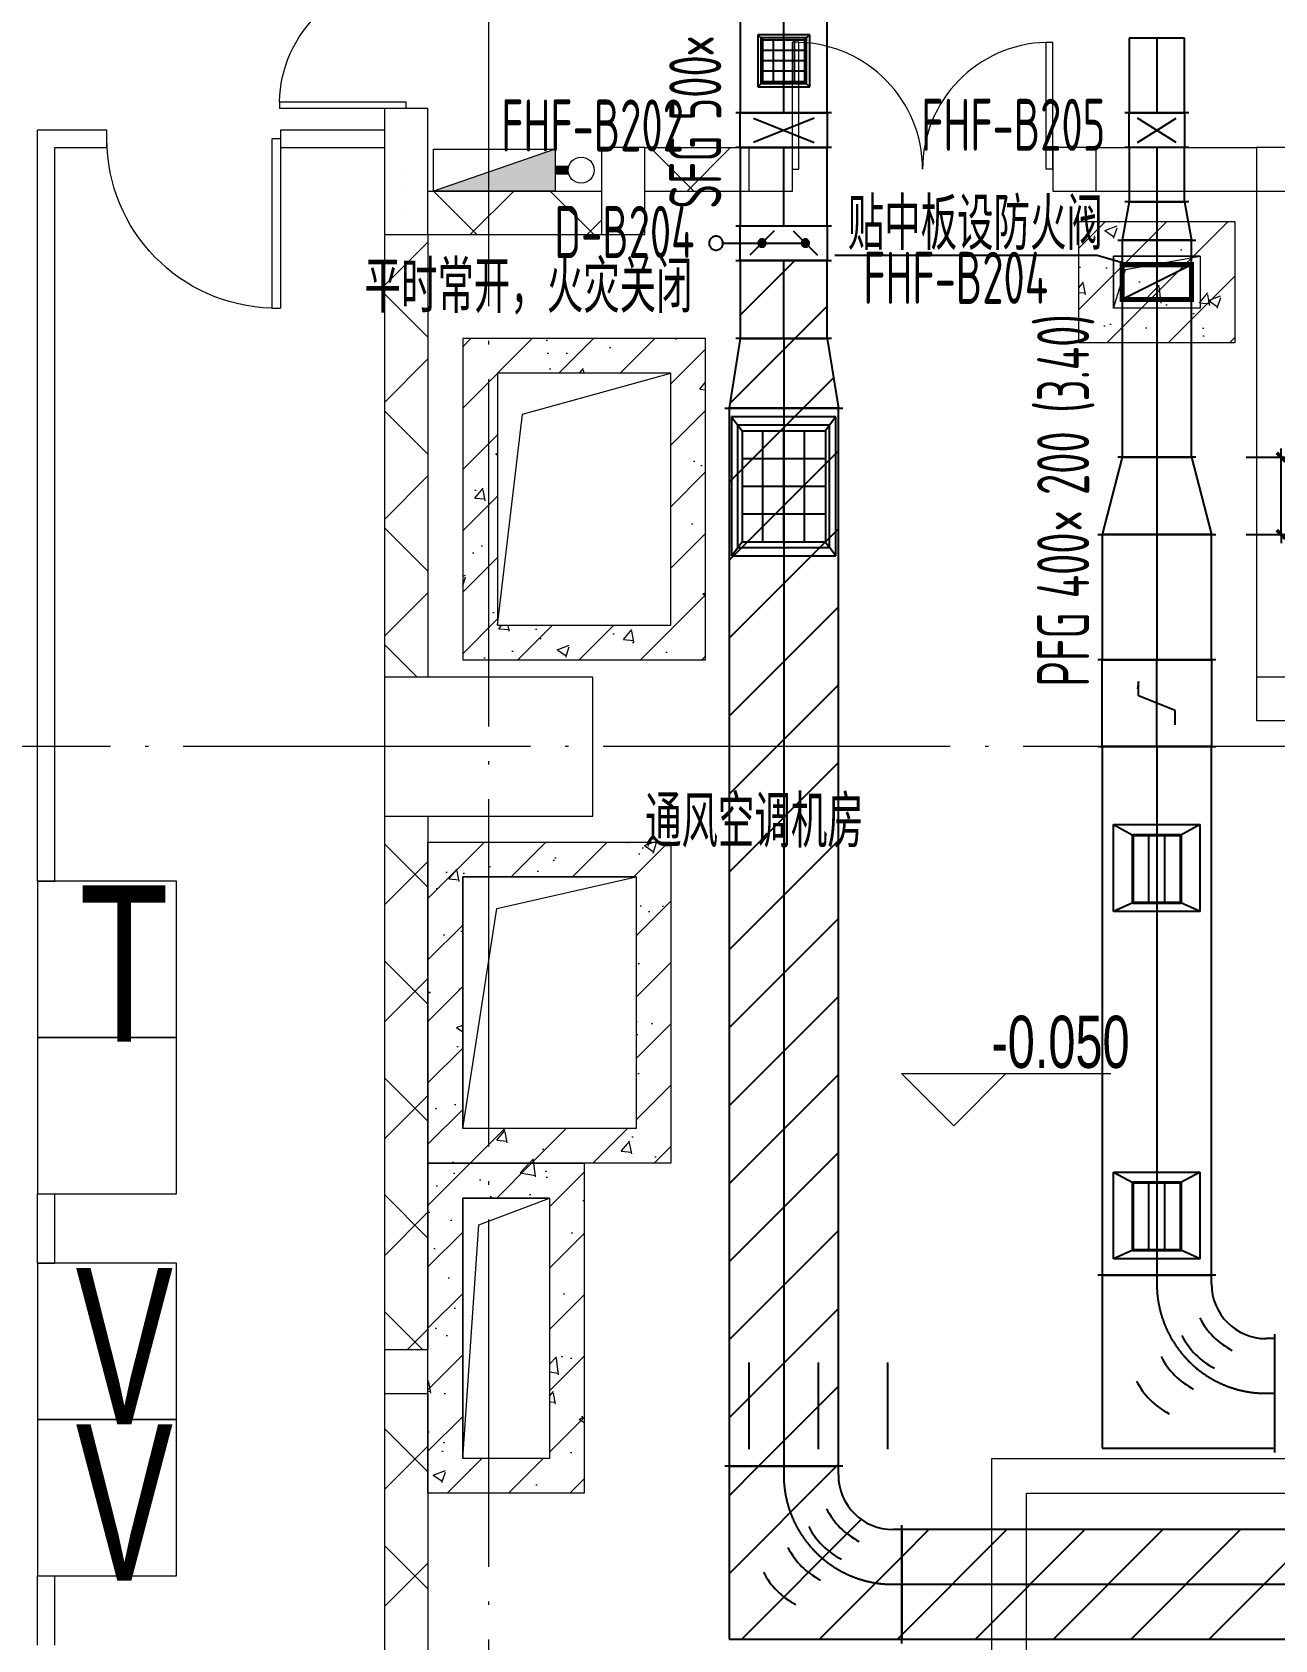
# Model space of a CAD drawing. Extents: x 13114849 to 13479250, y 160225 to 278773.
# Drawn here: x 13427766 to 13434928, y 189565 to 198824 of the extents above; entities that cross this region are included whole.
import ezdxf

# ---------------------------------------------------------------- set-up
doc = ezdxf.new("R2010")
doc.units = 0
doc.header["$LTSCALE"] = 1000
doc.header["$MEASUREMENT"] = 0
for name, pattern in [('CENTER2', [28.575, 19.05, -3.175, 3.175, -3.175]), ('DASH', [0.35, 0.25, -0.1]), ('DOTE', [2.42, 2, -0.2, 0.02, -0.2])]:
    doc.linetypes.add(name, pattern=pattern)
for name, color, linetype in [('DUCT-X-P中心线', 5, 'CENTER2'), ('DUCT-X-P标注', 7, 'Continuous'), ('DUCT-X-P法兰', 2, 'Continuous'), ('DUCT-X-P管', 31, 'Continuous'), ('DUCT-X-P管端线', 2, 'Continuous'), ('DUCT-X-P阀门', 7, 'Continuous'), ('DUCT-X-P风口', 7, 'Continuous'), ('DUCT-X-S中心线', 5, 'CENTER2'), ('DUCT-X-S标注', 7, 'Continuous'), ('DUCT-X-S法兰', 4, 'Continuous'), ('DUCT-X-S管', 3, 'Continuous'), ('DUCT-X-S管端线', 4, 'Continuous'), ('DUCT-X-S阀门', 7, 'Continuous'), ('DUCT-X-S风口', 7, 'Continuous'), ('DUCT-X-YP管', 31, 'Continuous'), ('Hvac-Hide', 8, 'Continuous')]:
    doc.layers.add(name, color=color, linetype=linetype)
doc.layers.add('建筑底图', color=8, linetype='Continuous', lineweight=13)
doc.styles.add('67', font='gbenor.shx', dxfattribs={"width": 0.7, "bigfont": 'hztxt.shx'})
doc.styles.add('C', font='HZTXT_E', dxfattribs={"width": 0.7, "bigfont": 'HZTXT'})
doc.styles.add('du', font='gbenor.shx', dxfattribs={"width": 0.8, "bigfont": 'hztxt.shx'})
doc.dimstyles.new('67', dxfattribs={"dimscale": 100, "dimtxt": 3, "dimasz": 0.5, "dimexe": 0.5, "dimexo": 2, "dimgap": 0.5, "dimtad": 2, "dimdec": 0, "dimrnd": 5, "dimzin": 0, "dimdsep": 46, "dimtxsty": 'du', "dimblk": 'ARCHTICK', "dimcen": 0, "dimdle": 0.5, "dimclrd": 256, "dimclre": 256, "dimclrt": 256, "dimazin": 0, "dimtfac": 1, "dimtdec": 0, "dimtix": 1, "dimtmove": 2, "dimatfit": 3, "dimfxl": 1, "dimtolj": 1, "dimtzin": 0, "dimlwd": -1, "dimlwe": -1, "dimarcsym": 0})
pattern_1 = [(45, (0, 0), (-336.759605, 336.759605), []), (135, (0, 0), (-336.759605, -336.759605), [])]
pattern_2 = [(45, (793255.26, 8e-09), (-176.7766953, 176.7766953), []), (50, (793255.26, 8e-09), (717.260183, -62.752135), [75, -825]), (355, (793255.26, 8e-09), (-138.751334, 752.192134), [60, -660]), (100.4514, (793315, -5.2), (578.50938, 689.439542), [63.74019, -701.14211]), (46.1842, (793255.26, 200), (1067.24105, -165.519014), [112.5, -1237.5]), (96.6356, (793344.2, 186.2), (934.662706, 974.11787), [95.61029, -1051.713]), (351.1842, (793255.3, 200), (934.661945, 974.1186), [90, -990]), (21, (793355.26, 150), (596.907052, -402.61889), [75, -825]), (326, (793355.26, 150), (243.31533, 725.150045), [60, -660]), (71.4514, (793405, 116.45), (840.22263, 322.530497), [63.74019, -701.14211]), (37.5, (793255.26, 8e-09), (12.1598553, 332.893854), [0, -652, 0, -670, 0, -662.5]), (7.5, (793255.26, 8e-09), (263.069537, 394.411712), [0, -382, 0, -637, 0, -252.5]), (327.5, (793032.26, 8e-09), (533.822436, -22.554872), [0, -250, 0, -780, 0, -1035]), (317.5, (792932.26, 8e-09), (583.18617, 100.104982), [0, -325, 0, -518, 0, -735])]

# ---------------------------------------------------------------- blocks, each defined once
blk = doc.blocks.new('$风口$00000108')
for p, q in [((-250, 135), (-190, 75)), ((-250, -135), (-250, 135)), ((250, 135), (200, 75)), ((250, 135), (250, -135)), ((200, 25), (-190, 25)), ((200, -25), (-190, -25)), ((-250, -135), (-190, -75)), ((200, -75), (250, -135)), ((250, -135), (-250, -135))]:
    blk.add_line(p, q)
at = {"linetype": 'Continuous'}
blk.add_line((250, 135), (-250, 135), dxfattribs=at)
at = {"lineweight": 40}
for p, q in [((-190, 75), (200, 75)), ((-190, -75), (-190, 75)), ((200, 75), (200, -75)), ((-190, -75), (200, -75))]:
    blk.add_line(p, q, dxfattribs=at)
blk = doc.blocks.new('$风口$00000107')
for p, q in [((100, 100), (-100, 100)), ((-100, 100), (-88, 88)), ((-100, 100), (-100, -100)), ((100, 100), (88, 88)), ((100, -100), (100, 100)), ((88, 88), (-88, 88)), ((-88, 88), (-88, -88)), ((-88, 88), (-80, 80)), ((-80, 80), (80, 80)), ((-80, -80), (-80, 80)), ((-40, 80), (-40, -80)), ((0, 80), (0, -80)), ((40, 80), (40, -80)), ((80, 80), (88, 88)), ((80, 80), (80, -80)), ((88, -88), (88, 88)), ((80, 40), (-80, 40)), ((80, 0), (-80, 0)), ((80, -40), (-80, -40)), ((-100, -100), (-88, -88)), ((-88, -88), (-80, -80)), ((88, -88), (-88, -88)), ((-80, -80), (80, -80)), ((80, -80), (88, -88)), ((100, -100), (88, -88)), ((-100, -100), (100, -100))]:
    blk.add_line(p, q)
blk = doc.blocks.new('_FZH')
blk.add_lwpolyline([(-0.5, -0.5), (0.5, -0.5), (0.5, 0.5), (-0.5, 0.5)], close=True)
blk = doc.blocks.new('$DorLib2D$00000002')
for p, q in [((-0.5, 0), (-0.5, 0.4875)), ((-0.475, 0.4875), (-0.5, 0.4875)), ((-0.475, 0), (-0.475, 0.4875)), ((0.475, 0), (0.475, 0.4875)), ((0.475, 0.4875), (0.5, 0.4875)), ((0.5, 0), (0.5, 0.4875)), ((-0.5, 0), (-0.475, 0)), ((0.5, 0), (0.475, 0))]:
    blk.add_line(p, q)
at = {"lineweight": 13}
for centre, start, end in [((-0.4875, 0), 0, 88.53072), ((0.4875, 0), 91.46928, 180)]:
    blk.add_arc(centre, 0.4875, start, end, dxfattribs=at)
blk = doc.blocks.new('$DorLib2D$00000001')
for p, q in [((0.45, 0.975), (0.5, 0.975)), ((0.45, 0), (0.45, 0.975)), ((0.5, 0), (0.5, 0.975)), ((0.5, 0), (0.45, 0))]:
    blk.add_line(p, q)
at = {"lineweight": 13}
blk.add_arc((0.475, 0), 0.975, 91.46928, 180, dxfattribs=at)
blk = doc.blocks.new('3#消火栓')
at = {"ltscale": 3.5}
blk.add_hatch(color=256, dxfattribs=at).paths.add_polyline_path([(-350, 240), (-350, 0), (350, 240)])
blk.add_line((-350, 0), (350, 240))
blk.add_lwpolyline([(-350, 240), (350, 240), (350, 0), (-350, 0)], close=True)
at = {"const_width": 50}
blk.add_lwpolyline([(-350, 120), (-425, 120)], dxfattribs=at)
blk.add_circle((-500, 120), 75)
blk = doc.blocks.new('_ArchTick')
at = {"color": 0, "linetype": 'ByBlock', "const_width": 0.4}
blk.add_lwpolyline([(-0.5, -0.5), (0.5, 0.5)], dxfattribs=at)
blk = doc.blocks.new('*D236')
at = {"layer": 'DUCT-X-P标注', "transparency": 16777216}
for p, q in [((13434964, 196376.5), (13434964, 196426.5)), ((13434762.6, 196376.5), (13435014, 196376.5)), ((13434964, 195931.2), (13434964, 196376.5)), ((13434762.6, 195931.2), (13435014, 195931.2)), ((13434964, 195931.2), (13434964, 195881.2))]:
    blk.add_line(p, q, dxfattribs=at)
at = {"layer": 'DUCT-X-P标注', "transparency": 16777216, "xscale": 50, "yscale": 50, "zscale": 50}
for p, rotation in [((13434964, 196376.5), 270), ((13434964, 195931.2), 90)]:
    blk.add_blockref('_ArchTick', p, dxfattribs=dict(at, rotation=rotation))
at = {"layer": 'DUCT-X-P标注', "transparency": 16777216, "insert": (13435164, 196153.8), "char_height": 300, "attachment_point": 5, "rotation": 90, "style": 'du'}
blk.add_mtext('\\A1;445', dxfattribs=at)

msp = doc.modelspace()

# ---------------------------------------------------------------- hatches: boundary and pattern name
at = {"layer": 'DUCT-X-YP管'}
h = msp.add_hatch(dxfattribs=at)
h.set_pattern_fill('ANSI31', color=8, scale=200)
h.set_pattern_definition([(45, (0, 0), (-224.506403, 224.506403), [])])
h.paths.add_polyline_path([(13443522.4, 190199.9), (13442422.1, 190199.9), (13442422.1, 189884.9), (13443522.4, 189884.9)])
h.paths.add_polyline_path([(13443522.4, 189884.9), (13442422.1, 189884.9), (13442422.1, 189569.9), (13443522.4, 189569.9)])
h.paths.add_polyline_path([(13442421.9, 190199.9), (13441971.9, 189884.9), (13442421.9, 189884.9)])
h.paths.add_polyline_path([(13442421.9, 189884.9), (13441971.9, 189884.9), (13442421.9, 189569.9)])
h.paths.add_polyline_path([(13442421.9, 190199.9), (13441971.9, 190084.9), (13441971.9, 189884.9)], flags=17)
h.paths.add_polyline_path([(13441971.9, 189884.9), (13441971.9, 189684.9), (13442421.9, 189569.9)])
h.paths.add_polyline_path([(13441221.1, 190084.9), (13440771.1, 190199.9), (13441221.1, 189884.9)])
h.paths.add_polyline_path([(13440771.1, 190199.9), (13440771.1, 189884.9), (13441221.1, 189884.9)])
h.paths.add_polyline_path([(13441221.1, 189884.9), (13440771.1, 189884.9), (13440771.1, 189569.9)])
h.paths.add_polyline_path([(13441221.1, 189884.9), (13440771.1, 189569.9), (13441221.1, 189684.9)], flags=17)
h.paths.add_polyline_path([(13440770.9, 190199.9), (13436770.7, 190199.9), (13436770.7, 189884.9), (13440770.9, 189884.9)])
h.paths.add_polyline_path([(13440770.9, 189884.9), (13436770.7, 189884.9), (13436770.7, 189569.9), (13440770.9, 189569.9)])
h.paths.add_polyline_path([(13435970.3, 190199.9), (13432778, 190199.9), (13432778, 189884.9), (13435970.3, 189884.9)])
h.paths.add_polyline_path([(13435970.3, 189884.9), (13432778, 189884.9), (13432778, 189569.9), (13435970.3, 189569.9)])
h.paths.add_polyline_path([(13432777.8, 190199.9), (13432727.8, 190199.9, -0.414214), (13432412.8, 190514.9), (13432412.8, 190564.9), (13432097.8, 190564.9), (13432097.8, 190514.9, 0.414214), (13432727.8, 189884.9), (13432777.8, 189884.9)])
h.paths.add_polyline_path([(13432777.8, 189884.9), (13432727.8, 189884.9, -0.414214), (13432097.8, 190514.9), (13432097.8, 190564.9), (13431782.8, 190564.9), (13431782.8, 189569.9), (13432777.8, 189569.9)])
h.paths.add_polyline_path([(13432412.8, 196659.1), (13432097.8, 196659.1), (13432097.8, 190565.1), (13432412.8, 190565.1)])
h.paths.add_polyline_path([(13432097.8, 196659.1), (13431782.8, 196659.1), (13431782.8, 190565.1), (13432097.8, 190565.1)])
h.paths.add_polyline_path([(13432347.8, 197059.3), (13432097.8, 197059.3), (13432097.8, 196659.3), (13432412.8, 196659.3)])
h.paths.add_polyline_path([(13432097.8, 197059.3), (13431847.8, 197059.3), (13431782.8, 196659.3), (13432097.8, 196659.3)])
h.paths.add_polyline_path([(13432347.8, 197509.2), (13432097.8, 197509.2), (13432097.8, 197059.5), (13432347.8, 197059.5)])
h.paths.add_polyline_path([(13432097.8, 197509.2), (13431847.8, 197509.2), (13431847.8, 197059.5), (13432097.8, 197059.5)])
at = {"layer": '建筑底图'}
h = msp.add_hatch(dxfattribs=at)
h.set_pattern_fill('ANSI37', color=8, scale=300, style=0)
h.set_pattern_definition([(45, (1250, 250), (-336.759605, 336.759605), []), (135, (1250, 250), (-336.759605, -336.759605), [])])
h.paths.add_polyline_path([(13431897.4, 197909.5), (13431897.4, 198159.5), (13431297.4, 198159.5), (13431297.4, 197909.5)])
h = msp.add_hatch(dxfattribs=at)
h.set_pattern_fill('ANSI37', color=8, scale=300, style=0)
h.set_pattern_definition(pattern_1)
h.paths.add_polyline_path([(13431047.4, 197659.5), (13431047.4, 197909.5), (13430047.4, 197909.5), (13430047.4, 197659.5)])
h = msp.add_hatch(dxfattribs=at)
h.set_pattern_fill('钢筋混凝土', color=8, scale=100, style=0)
h.set_pattern_definition([(45, (793255.26, -4), (-176.7766953, 176.7766953), []), (50, (793255.26, -4), (717.260183, -62.752135), [75, -825]), (355, (793255.26, -4), (-138.751334, 752.192134), [60, -660]), (100.4514, (793315, -9.2), (578.50938, 689.439542), [63.74019, -701.14211]), (46.1842, (793255.26, 196), (1067.24105, -165.519014), [112.5, -1237.5]), (96.6356, (793344.2, 182.2), (934.662706, 974.11787), [95.61029, -1051.713]), (351.1842, (793255.3, 196), (934.661945, 974.1186), [90, -990]), (21, (793355.26, 146), (596.907052, -402.61889), [75, -825]), (326, (793355.26, 146), (243.31533, 725.150045), [60, -660]), (71.4514, (793405, 112.45), (840.22263, 322.530497), [63.74019, -701.14211]), (37.5, (793255.26, -4), (12.1598553, 332.893854), [0, -652, 0, -670, 0, -662.5]), (7.5, (793255.26, -4), (263.069537, 394.411712), [0, -382, 0, -637, 0, -252.5]), (327.5, (793032.26, -4), (533.822436, -22.554872), [0, -250, 0, -780, 0, -1035]), (317.5, (792932.26, -4), (583.18617, 100.104982), [0, -325, 0, -518, 0, -735])])
h.paths.add_polyline_path([(13433797.4, 197734.8), (13434697.4, 197734.8), (13434697.4, 197034.8), (13433797.4, 197034.8)])
h = msp.add_hatch(dxfattribs=at)
h.set_pattern_fill('ANSI37', color=8, scale=300, style=0)
h.set_pattern_definition([(45, (-200, -3e-11), (-336.759605, 336.759605), []), (135, (-200, -3e-11), (-336.759605, -336.759605), [])])
h.paths.add_polyline_path([(13429797.4, 195109.5), (13430047.4, 195109.5), (13430047.4, 197659.5), (13429797.4, 197659.5)])
h = msp.add_hatch(dxfattribs=at)
h.set_pattern_fill('钢筋混凝土', color=8, scale=100, style=0)
h.set_pattern_definition([(45, (793105.26, 8e-09), (-176.7766953, 176.7766953), []), (50, (793105.26, 8e-09), (717.260183, -62.752135), [75, -825]), (355, (793105.26, 8e-09), (-138.751334, 752.192134), [60, -660]), (100.4514, (793165, -5.2), (578.50938, 689.439542), [63.74019, -701.14211]), (46.1842, (793105.26, 200), (1067.24105, -165.519014), [112.5, -1237.5]), (96.6356, (793194.2, 186.2), (934.662706, 974.11787), [95.61029, -1051.713]), (351.1842, (793105.3, 200), (934.661945, 974.1186), [90, -990]), (21, (793205.26, 150), (596.907052, -402.61889), [75, -825]), (326, (793205.26, 150), (243.31533, 725.150045), [60, -660]), (71.4514, (793255, 116.45), (840.22263, 322.530497), [63.74019, -701.14211]), (37.5, (793105.26, 8e-09), (12.1598553, 332.893854), [0, -652, 0, -670, 0, -662.5]), (7.5, (793105.26, 8e-09), (263.069537, 394.411712), [0, -382, 0, -637, 0, -252.5]), (327.5, (792882.26, 8e-09), (533.822436, -22.554872), [0, -250, 0, -780, 0, -1035]), (317.5, (792782.26, 8e-09), (583.18617, 100.104982), [0, -325, 0, -518, 0, -735])])
h.paths.add_polyline_path([(13430447.4, 195409.5), (13431447.4, 195409.5), (13431447.4, 196859.5), (13430447.4, 196859.5)], flags=16)
h.paths.add_polyline_path([(13430247.4, 195209.5), (13431647.4, 195209.5), (13431647.4, 197059.5), (13430247.4, 197059.5)])
h = msp.add_hatch(dxfattribs=at)
h.set_pattern_fill('ANSI37', color=8, scale=300, style=0)
h.set_pattern_definition(pattern_1)
h.paths.add_polyline_path([(13429797.4, 191234.5), (13430047.4, 191234.5), (13430047.4, 194309.5), (13429797.4, 194309.5)])
h = msp.add_hatch(dxfattribs=at)
h.set_pattern_fill('钢筋混凝土', color=8, scale=100, style=0)
h.set_pattern_definition(pattern_2)
h.paths.add_polyline_path([(13430047.4, 194159.5), (13431447.4, 194159.5), (13431447.4, 192309.5), (13430047.4, 192309.5)])
h.paths.add_polyline_path([(13430247.4, 193959.5), (13431247.4, 193959.5), (13431247.4, 192509.5), (13430247.4, 192509.5)], flags=16)
h = msp.add_hatch(dxfattribs=at)
h.set_pattern_fill('钢筋混凝土', color=8, scale=100, style=0)
h.set_pattern_definition(pattern_2)
h.paths.add_polyline_path([(13430047.4, 192309.5), (13430947.4, 192309.5), (13430947.4, 190409.5), (13430047.4, 190409.5)])
h.paths.add_polyline_path([(13430247.4, 192109.5), (13430747.4, 192109.5), (13430747.4, 190609.5), (13430247.4, 190609.5)], flags=16)
h = msp.add_hatch(dxfattribs=at)
h.set_pattern_fill('ANSI37', color=8, scale=300, style=0)
h.set_pattern_definition(pattern_1)
h.paths.add_polyline_path([(13429797.4, 187234.5), (13430047.4, 187234.5), (13430047.4, 190984.5), (13429797.4, 190984.5)])

# ---------------------------------------------------------------- linework, layer by layer
at = {"layer": 'DUCT-X-P中心线'}
for p, q in [((13434247.5, 198789.3), (13434247.5, 198359.9)), ((13434247.5, 198159.5), (13434247.5, 197847.2)), ((13434247.5, 197847), (13434247.6, 197627)), ((13434247.6, 197626.8), (13434247.6, 196376.5)), ((13434247.6, 196376.3), (13434247.6, 195931.3)), ((13434247.6, 195931.1), (13434247.6, 195209.9)), ((13434247.6, 194709.7), (13434247.6, 195209.7)), ((13434247.6, 194709.5), (13434247.6, 191665.1)), ((13434247.6, 191664.9), (13434247.6, 191614.9)), ((13434877.6, 190984.9), (13434927.6, 190984.9))]:
    msp.add_line(p, q, dxfattribs=at)
msp.add_arc((13434877.6, 191614.9), 630, 180, 270, dxfattribs=at)
at = {"layer": 'DUCT-X-P标注'}
for p, q in [((13432392.1, 197540.5), (13433904, 197540.5)), ((13433904, 197540.5), (13434141, 197470.5))]:
    msp.add_line(p, q, dxfattribs=at)
at = {"layer": 'DUCT-X-P法兰'}
for p, q in [((13434432.5, 198359.8), (13434062.5, 198359.8)), ((13434432.5, 198159.6), (13434062.5, 198159.6)), ((13434432.5, 197847.1), (13434062.5, 197847.1)), ((13434022.6, 197626.9), (13434472.6, 197626.9)), ((13434472.6, 196376.4), (13434022.6, 196376.4)), ((13433907.6, 195931.2), (13434587.6, 195931.2)), ((13434587.6, 195209.8), (13433907.6, 195209.8)), ((13433907.6, 194709.6), (13434587.6, 194709.6)), ((13434587.6, 191665), (13433907.6, 191665)), ((13434927.7, 190644.9), (13434927.7, 191324.9))]:
    msp.add_line(p, q, dxfattribs=at)
at = {"layer": 'DUCT-X-P管'}
for p, q in [((13434407.5, 198789.3), (13434087.5, 198789.3)), ((13434087.5, 198789.3), (13434087.5, 198359.9)), ((13434407.5, 198359.9), (13434407.5, 198789.3)), ((13434087.5, 198359.9), (13434407.5, 198359.9)), ((13434087.5, 198159.7), (13434087.5, 198359.7)), ((13434407.5, 198359.7), (13434407.5, 198159.7)), ((13434407.5, 198159.5), (13434087.5, 198159.5)), ((13434087.5, 198159.5), (13434087.5, 197847.2)), ((13434407.5, 197847.2), (13434407.5, 198159.5)), ((13434087.5, 197847), (13434047.6, 197627)), ((13434087.5, 197847.2), (13434407.5, 197847.2)), ((13434407.5, 197847), (13434447.6, 197627)), ((13434447.6, 197626.8), (13434047.6, 197626.8)), ((13434047.6, 197626.8), (13434047.6, 196376.5)), ((13434447.6, 196376.5), (13434447.6, 197626.8)), ((13434447.6, 197484.8), (13434047.6, 197284.8)), ((13434047.6, 196376.3), (13433932.6, 195931.3)), ((13434047.6, 196376.5), (13434447.6, 196376.5)), ((13434447.6, 196376.3), (13434562.6, 195931.3)), ((13434562.6, 195931.1), (13433932.6, 195931.1)), ((13433932.6, 195931.1), (13433932.6, 195209.9)), ((13434562.6, 195209.9), (13434562.6, 195931.1)), ((13433932.6, 195209.9), (13434562.6, 195209.9)), ((13433932.6, 194709.7), (13433932.6, 195209.7)), ((13434562.6, 195209.7), (13434562.6, 194709.7)), ((13434142.6, 195084.7), (13434137.1, 195043)), ((13434142.6, 195001.4), (13434142.6, 195084.7)), ((13434352.6, 194918), (13434142.6, 195001.4)), ((13434352.6, 194834.7), (13434352.6, 194918)), ((13434562.6, 194709.5), (13433932.6, 194709.5)), ((13433932.6, 194709.5), (13433932.6, 191665.1)), ((13434562.6, 191665.1), (13434562.6, 194709.5)), ((13433932.6, 191665.1), (13434562.6, 191665.1)), ((13433932.6, 191664.9), (13433932.6, 190669.9)), ((13434562.6, 191614.9), (13434562.6, 191664.9)), ((13434927.6, 191299.9), (13434877.6, 191299.9)), ((13433932.6, 190669.9), (13434927.6, 190669.9))]:
    msp.add_line(p, q, dxfattribs=at)
at = {"layer": 'DUCT-X-P管', "const_width": 30}
msp.add_lwpolyline([(13434047.6, 197484.8), (13434447.6, 197484.8), (13434447.6, 197284.8), (13434047.6, 197284.8)], close=True, dxfattribs=at)
at = {"layer": 'DUCT-X-P管'}
msp.add_arc((13434877.6, 191614.9), 315, 180, 270, dxfattribs=at)
at = {"layer": 'DUCT-X-P管端线'}
for p, q in [((13434407.5, 198359.7), (13434087.5, 198359.7)), ((13434407.5, 198159.7), (13434087.5, 198159.7)), ((13434407.5, 197847), (13434087.5, 197847)), ((13434047.6, 197627), (13434447.6, 197627)), ((13434447.6, 196376.3), (13434047.6, 196376.3)), ((13433932.6, 195931.3), (13434562.6, 195931.3)), ((13433932.6, 195209.7), (13434562.6, 195209.7)), ((13434562.6, 194709.7), (13433932.6, 194709.7)), ((13434562.6, 191664.9), (13433932.6, 191664.9)), ((13434927.6, 190669.9), (13434927.6, 191299.9))]:
    msp.add_line(p, q, dxfattribs=at)
for centre in [(13434877.6, 191614.9), (13434775.1, 191512.4), (13434654.9, 191392.2), (13434513.5, 191250.8)]:
    msp.add_arc(centre, 430, 207, 243, dxfattribs=at)
at = {"layer": 'DUCT-X-P阀门'}
for p, q in [((13434135.5, 198189.6), (13434359.5, 198329.8)), ((13434359.5, 198189.7), (13434135.5, 198329.7))]:
    msp.add_line(p, q, dxfattribs=at)
at = {"layer": 'DUCT-X-S中心线'}
for p, q in [((13432097.4, 198359.7), (13432097.4, 198909.5)), ((13432097.4, 197709.6), (13432097.4, 198159.3)), ((13432097.4, 197059.5), (13432097.4, 197509.2)), ((13432097.4, 197059.3), (13432097.4, 196659.3)), ((13432097.4, 196659.1), (13432097.4, 190565.1)), ((13432097.4, 190564.9), (13432097.4, 190514.9)), ((13432727.4, 189884.9), (13432777.4, 189884.9)), ((13432777.6, 189884.9), (13435969.9, 189884.9))]:
    msp.add_line(p, q, dxfattribs=at)
msp.add_arc((13432727.4, 190514.9), 630, 180, 269.99999, dxfattribs=at)
at = {"layer": 'DUCT-X-S法兰'}
for p, q in [((13432372.4, 198359.6), (13431822.4, 198359.6)), ((13432372.4, 198159.4), (13431822.4, 198159.4)), ((13431822.4, 197709.5), (13432372.4, 197709.5)), ((13431822.4, 197509.3), (13432372.4, 197509.3)), ((13432372.4, 197059.4), (13431822.4, 197059.4)), ((13431757.4, 196659.2), (13432437.4, 196659.2)), ((13432437.4, 190565), (13431757.4, 190565)), ((13432777.5, 189544.9), (13432777.5, 190224.9))]:
    msp.add_line(p, q, dxfattribs=at)
at = {"layer": 'DUCT-X-S管'}
for p, q in [((13431847.4, 198909.5), (13431847.4, 198359.7)), ((13432347.4, 198359.7), (13432347.4, 198909.5)), ((13431847.4, 198359.7), (13432347.4, 198359.7)), ((13431847.4, 198159.5), (13431847.4, 198359.5)), ((13432347.4, 198359.5), (13432347.4, 198159.5)), ((13431847.4, 198159.3), (13431847.4, 197709.6)), ((13432347.4, 198159.3), (13431847.4, 198159.3)), ((13432347.4, 197709.6), (13432347.4, 198159.3)), ((13431847.4, 197709.6), (13432347.4, 197709.6)), ((13431847.4, 197509.4), (13431847.4, 197709.4)), ((13432347.4, 197709.4), (13432347.4, 197509.4)), ((13431847.4, 197509.2), (13431847.4, 197059.5)), ((13432347.4, 197509.2), (13431847.4, 197509.2)), ((13432347.4, 197059.5), (13432347.4, 197509.2)), ((13431847.4, 197059.3), (13431782.4, 196659.3)), ((13431847.4, 197059.5), (13432347.4, 197059.5)), ((13432347.4, 197059.3), (13432412.4, 196659.3)), ((13432412.4, 196659.1), (13431782.4, 196659.1)), ((13431782.4, 196659.1), (13431782.4, 190565.1)), ((13432412.4, 190565.1), (13432412.4, 196659.1)), ((13431782.4, 190565.1), (13432412.4, 190565.1)), ((13431782.4, 190564.9), (13431782.4, 189569.9)), ((13432412.4, 190514.9), (13432412.4, 190564.9)), ((13432777.4, 190199.9), (13432727.4, 190199.9)), ((13432777.6, 190199.9), (13432777.6, 189569.9)), ((13435969.9, 190199.9), (13432777.6, 190199.9)), ((13431782.4, 189569.9), (13432777.4, 189569.9)), ((13432777.6, 189569.9), (13435969.9, 189569.9))]:
    msp.add_line(p, q, dxfattribs=at)
msp.add_arc((13432727.4, 190514.9), 315, 180, 269.99999, dxfattribs=at)
at = {"layer": 'DUCT-X-S管端线'}
for p, q in [((13431847.4, 198359.5), (13432347.4, 198359.5)), ((13431847.4, 198159.5), (13432347.4, 198159.5)), ((13431847.4, 197709.4), (13432347.4, 197709.4)), ((13431847.4, 197509.4), (13432347.4, 197509.4)), ((13432347.4, 197059.3), (13431847.4, 197059.3)), ((13431782.4, 196659.3), (13432412.4, 196659.3)), ((13432412.4, 190564.9), (13431782.4, 190564.9)), ((13432777.4, 189569.9), (13432777.4, 190199.9))]:
    msp.add_line(p, q, dxfattribs=at)
for centre in [(13432727.4, 190514.9), (13432624.8, 190412.4), (13432504.6, 190292.2), (13432363.2, 190150.8)]:
    msp.add_arc(centre, 430, 206.99999, 242.99999, dxfattribs=at)
at = {"layer": 'DUCT-X-S阀门'}
for p, q in [((13432272.3, 198329.6), (13431922.4, 198189.4)), ((13431922.4, 198329.5), (13432272.4, 198189.5)), ((13431668, 197616.4), (13431667.4, 197610.8)), ((13431667.4, 197610.8), (13431667.6, 197605.2)), ((13431667.6, 197605.2), (13431668.6, 197599.7)), ((13431669.3, 197621.8), (13431668, 197616.4)), ((13431668.6, 197599.7), (13431670.3, 197594.4)), ((13431671.4, 197627), (13431669.3, 197621.8)), ((13431670.3, 197594.4), (13431672.7, 197589.4)), ((13431674.2, 197631.8), (13431671.4, 197627)), ((13431677.6, 197636.2), (13431674.2, 197631.8)), ((13431681.7, 197640.1), (13431677.6, 197636.2)), ((13431686.2, 197643.3), (13431681.7, 197640.1)), ((13431691.1, 197646), (13431686.2, 197643.3)), ((13431696.3, 197647.9), (13431691.1, 197646)), ((13431701.8, 197649), (13431696.3, 197647.9)), ((13431707.4, 197649.4), (13431701.8, 197649)), ((13431712.9, 197649), (13431707.4, 197649.4)), ((13431718.4, 197647.9), (13431712.9, 197649)), ((13431723.6, 197646), (13431718.4, 197647.9)), ((13431728.6, 197643.3), (13431723.6, 197646)), ((13431733.1, 197640.1), (13431728.6, 197643.3)), ((13431737.1, 197636.2), (13431733.1, 197640.1)), ((13431740.5, 197631.8), (13431737.1, 197636.2)), ((13431743.3, 197627), (13431740.5, 197631.8)), ((13431742, 197589.4), (13431744.5, 197594.4)), ((13431745.4, 197621.8), (13431743.3, 197627)), ((13431744.5, 197594.4), (13431746.2, 197599.7)), ((13431746.8, 197616.4), (13431745.4, 197621.8)), ((13431746.2, 197599.7), (13431747.1, 197605.2)), ((13431747.3, 197610.8), (13431746.8, 197616.4)), ((13431747.1, 197605.2), (13431747.3, 197610.8)), ((13431747.4, 197609.4), (13431847.4, 197609.4)), ((13431847.4, 197609.4), (13432097.4, 197609.4)), ((13432042.4, 197679.4), (13431902.4, 197539.4)), ((13431951.1, 197615.5), (13431950.3, 197611.5)), ((13431950.3, 197611.5), (13431950.3, 197607.4)), ((13431950.3, 197607.4), (13431951.1, 197603.4)), ((13431952.5, 197619.3), (13431951.1, 197615.5)), ((13431951.1, 197603.4), (13431952.5, 197599.5)), ((13431954.7, 197622.8), (13431952.5, 197619.3)), ((13431952.5, 197599.5), (13431954.7, 197596.1)), ((13431957.4, 197625.8), (13431954.7, 197622.8)), ((13431954.7, 197596.1), (13431957.4, 197593)), ((13431960.7, 197628.3), (13431957.4, 197625.8)), ((13431957.7, 197612.8), (13431957.4, 197609.4)), ((13431957.4, 197609.4), (13431957.7, 197606.1)), ((13431958.8, 197615.9), (13431957.7, 197612.8)), ((13431957.7, 197606.1), (13431958.8, 197602.9)), ((13431960.6, 197618.8), (13431958.8, 197615.9)), ((13431958.8, 197602.9), (13431960.6, 197600.1)), ((13431963, 197621.1), (13431960.6, 197618.8)), ((13431960.6, 197600.1), (13431963, 197597.7)), ((13431964.4, 197630.1), (13431960.7, 197628.3)), ((13431961.9, 197611.6), (13431961.7, 197608.7)), ((13431961.7, 197608.7), (13431962.3, 197605.8)), ((13431962.8, 197614.4), (13431961.9, 197611.6)), ((13431962.3, 197605.8), (13431963.6, 197603.2)), ((13431964.5, 197616.7), (13431962.8, 197614.4)), ((13431965.9, 197622.9), (13431963, 197621.1)), ((13431963, 197597.7), (13431965.9, 197595.9)), ((13431963.6, 197603.2), (13431965.6, 197601.1)), ((13431968.3, 197631.2), (13431964.4, 197630.1)), ((13431966.8, 197618.6), (13431964.5, 197616.7)), ((13431965.6, 197601.1), (13431968.1, 197599.6)), ((13431969, 197624), (13431965.9, 197622.9)), ((13431965.9, 197595.9), (13431969, 197594.8)), ((13431969.5, 197619.7), (13431966.8, 197618.6)), ((13431968.1, 197599.6), (13431970.9, 197598.8)), ((13431972.4, 197631.6), (13431968.3, 197631.2)), ((13431972.4, 197624.4), (13431969, 197624)), ((13431969, 197594.8), (13431972.4, 197594.4)), ((13431972.4, 197620.1), (13431969.5, 197619.7)), ((13431970.9, 197598.8), (13431973.8, 197598.8)), ((13431976.4, 197631.2), (13431972.4, 197631.6)), ((13431975.7, 197624), (13431972.4, 197624.4)), ((13431975.3, 197619.7), (13431972.4, 197620.1)), ((13431972.4, 197609.4), (13432222.4, 197609.4)), ((13431972.4, 197594.4), (13431975.7, 197594.8)), ((13431973.8, 197598.8), (13431976.6, 197599.6)), ((13431977.9, 197618.6), (13431975.3, 197619.7)), ((13431978.9, 197622.9), (13431975.7, 197624)), ((13431975.7, 197594.8), (13431978.9, 197595.9)), ((13431980.4, 197630.1), (13431976.4, 197631.2)), ((13431976.6, 197599.6), (13431979.1, 197601.1)), ((13431980.2, 197616.7), (13431977.9, 197618.6)), ((13431981.7, 197621.1), (13431978.9, 197622.9)), ((13431978.9, 197595.9), (13431981.7, 197597.7)), ((13431979.1, 197601.1), (13431981.1, 197603.2)), ((13431981.9, 197614.4), (13431980.2, 197616.7)), ((13431984, 197628.3), (13431980.4, 197630.1)), ((13431981.1, 197603.2), (13431982.5, 197605.8)), ((13431984.1, 197618.8), (13431981.7, 197621.1)), ((13431981.7, 197597.7), (13431984.1, 197600.1)), ((13431982.9, 197611.6), (13431981.9, 197614.4)), ((13431982.5, 197605.8), (13431983.1, 197608.7)), ((13431983.1, 197608.7), (13431982.9, 197611.6)), ((13431987.3, 197625.8), (13431984, 197628.3)), ((13431985.9, 197615.9), (13431984.1, 197618.8)), ((13431984.1, 197600.1), (13431985.9, 197602.9)), ((13431987, 197612.8), (13431985.9, 197615.9)), ((13431985.9, 197602.9), (13431987, 197606.1)), ((13431987.4, 197609.4), (13431987, 197612.8)), ((13431987, 197606.1), (13431987.4, 197609.4)), ((13431990, 197622.8), (13431987.3, 197625.8)), ((13431987.3, 197593), (13431990, 197596.1)), ((13431992.2, 197619.3), (13431990, 197622.8)), ((13431990, 197596.1), (13431992.2, 197599.5)), ((13431993.7, 197615.5), (13431992.2, 197619.3)), ((13431992.2, 197599.5), (13431993.7, 197603.4)), ((13431994.4, 197611.5), (13431993.7, 197615.5)), ((13431993.7, 197603.4), (13431994.4, 197607.4)), ((13431994.4, 197607.4), (13431994.4, 197611.5)), ((13432152.4, 197679.4), (13432292.4, 197539.4)), ((13432201.1, 197615.5), (13432200.3, 197611.5)), ((13432200.3, 197611.5), (13432200.3, 197607.4)), ((13432200.3, 197607.4), (13432201.1, 197603.4)), ((13432202.5, 197619.3), (13432201.1, 197615.5)), ((13432201.1, 197603.4), (13432202.5, 197599.5)), ((13432204.7, 197622.8), (13432202.5, 197619.3)), ((13432202.5, 197599.5), (13432204.7, 197596.1)), ((13432207.4, 197625.8), (13432204.7, 197622.8)), ((13432204.7, 197596.1), (13432207.4, 197593)), ((13432210.7, 197628.3), (13432207.4, 197625.8)), ((13432207.7, 197612.8), (13432207.4, 197609.4)), ((13432207.4, 197609.4), (13432207.7, 197606.1)), ((13432208.8, 197615.9), (13432207.7, 197612.8)), ((13432207.7, 197606.1), (13432208.8, 197602.9)), ((13432210.6, 197618.8), (13432208.8, 197615.9)), ((13432208.8, 197602.9), (13432210.6, 197600.1)), ((13432213, 197621.1), (13432210.6, 197618.8)), ((13432210.6, 197600.1), (13432213, 197597.7)), ((13432214.4, 197630.1), (13432210.7, 197628.3)), ((13432211.9, 197611.6), (13432211.7, 197608.7)), ((13432211.7, 197608.7), (13432212.3, 197605.8)), ((13432212.8, 197614.4), (13432211.9, 197611.6)), ((13432212.3, 197605.8), (13432213.6, 197603.2)), ((13432214.5, 197616.7), (13432212.8, 197614.4)), ((13432215.9, 197622.9), (13432213, 197621.1)), ((13432213, 197597.7), (13432215.9, 197595.9)), ((13432213.6, 197603.2), (13432215.6, 197601.1)), ((13432218.3, 197631.2), (13432214.4, 197630.1)), ((13432216.8, 197618.6), (13432214.5, 197616.7)), ((13432215.6, 197601.1), (13432218.1, 197599.6)), ((13432219, 197624), (13432215.9, 197622.9)), ((13432215.9, 197595.9), (13432219, 197594.8)), ((13432219.5, 197619.7), (13432216.8, 197618.6)), ((13432218.1, 197599.6), (13432220.9, 197598.8)), ((13432222.4, 197631.6), (13432218.3, 197631.2)), ((13432222.4, 197624.4), (13432219, 197624)), ((13432219, 197594.8), (13432222.4, 197594.4)), ((13432222.4, 197620.1), (13432219.5, 197619.7)), ((13432220.9, 197598.8), (13432223.8, 197598.8)), ((13432226.4, 197631.2), (13432222.4, 197631.6)), ((13432225.7, 197624), (13432222.4, 197624.4)), ((13432225.3, 197619.7), (13432222.4, 197620.1)), ((13432222.4, 197594.4), (13432225.7, 197594.8)), ((13432223.8, 197598.8), (13432226.6, 197599.6)), ((13432227.9, 197618.6), (13432225.3, 197619.7)), ((13432228.9, 197622.9), (13432225.7, 197624)), ((13432225.7, 197594.8), (13432228.9, 197595.9)), ((13432230.4, 197630.1), (13432226.4, 197631.2)), ((13432226.6, 197599.6), (13432229.1, 197601.1)), ((13432230.2, 197616.7), (13432227.9, 197618.6)), ((13432231.7, 197621.1), (13432228.9, 197622.9)), ((13432228.9, 197595.9), (13432231.7, 197597.7)), ((13432229.1, 197601.1), (13432231.1, 197603.2)), ((13432231.9, 197614.4), (13432230.2, 197616.7)), ((13432234, 197628.3), (13432230.4, 197630.1)), ((13432231.1, 197603.2), (13432232.5, 197605.8)), ((13432234.1, 197618.8), (13432231.7, 197621.1)), ((13432231.7, 197597.7), (13432234.1, 197600.1)), ((13432232.9, 197611.6), (13432231.9, 197614.4)), ((13432232.5, 197605.8), (13432233.1, 197608.7)), ((13432233.1, 197608.7), (13432232.9, 197611.6)), ((13432237.3, 197625.8), (13432234, 197628.3)), ((13432235.9, 197615.9), (13432234.1, 197618.8)), ((13432234.1, 197600.1), (13432235.9, 197602.9)), ((13432237, 197612.8), (13432235.9, 197615.9)), ((13432235.9, 197602.9), (13432237, 197606.1)), ((13432237.4, 197609.4), (13432237, 197612.8)), ((13432237, 197606.1), (13432237.4, 197609.4)), ((13432240, 197622.8), (13432237.3, 197625.8)), ((13432237.3, 197593), (13432240, 197596.1)), ((13432242.2, 197619.3), (13432240, 197622.8)), ((13432240, 197596.1), (13432242.2, 197599.5)), ((13432243.7, 197615.5), (13432242.2, 197619.3)), ((13432242.2, 197599.5), (13432243.7, 197603.4)), ((13432244.4, 197611.5), (13432243.7, 197615.5)), ((13432243.7, 197603.4), (13432244.4, 197607.4)), ((13432244.4, 197607.4), (13432244.4, 197611.5)), ((13431672.7, 197589.4), (13431675.8, 197584.8)), ((13431675.8, 197584.8), (13431679.6, 197580.6)), ((13431679.6, 197580.6), (13431683.9, 197577.1)), ((13431683.9, 197577.1), (13431688.6, 197574.1)), ((13431688.6, 197574.1), (13431693.7, 197571.8)), ((13431693.7, 197571.8), (13431699, 197570.3)), ((13431699, 197570.3), (13431704.6, 197569.5)), ((13431704.6, 197569.5), (13431710.2, 197569.5)), ((13431710.2, 197569.5), (13431715.7, 197570.3)), ((13431715.7, 197570.3), (13431721, 197571.8)), ((13431721, 197571.8), (13431726.1, 197574.1)), ((13431726.1, 197574.1), (13431730.9, 197577.1)), ((13431730.9, 197577.1), (13431735.2, 197580.6)), ((13431735.2, 197580.6), (13431738.9, 197584.8)), ((13431738.9, 197584.8), (13431742, 197589.4)), ((13431957.4, 197593), (13431960.7, 197590.6)), ((13431960.7, 197590.6), (13431964.4, 197588.8)), ((13431964.4, 197588.8), (13431968.3, 197587.6)), ((13431968.3, 197587.6), (13431972.4, 197587.3)), ((13431972.4, 197587.3), (13431976.4, 197587.6)), ((13431976.4, 197587.6), (13431980.4, 197588.8)), ((13431980.4, 197588.8), (13431984, 197590.6)), ((13431984, 197590.6), (13431987.3, 197593)), ((13432207.4, 197593), (13432210.7, 197590.6)), ((13432210.7, 197590.6), (13432214.4, 197588.8)), ((13432214.4, 197588.8), (13432218.3, 197587.6)), ((13432218.3, 197587.6), (13432222.4, 197587.3)), ((13432222.4, 197587.3), (13432226.4, 197587.6)), ((13432226.4, 197587.6), (13432230.4, 197588.8)), ((13432230.4, 197588.8), (13432234, 197590.6)), ((13432234, 197590.6), (13432237.3, 197593))]:
    msp.add_line(p, q, dxfattribs=at)
at = {"layer": 'Hvac-Hide'}
for p, q in [((13431897, 191162.4), (13431897, 190662.4)), ((13432297, 190662.4), (13432297, 191162.4)), ((13432697, 190662.4), (13432697, 191162.4))]:
    msp.add_line(p, q, dxfattribs=at)
at = {"layer": '建筑底图', "color": 8, "linetype": 'DOTE'}
for p, q in [((13430397.4, 182726.1), (13430397.4, 206005.6)), ((13474197.4, 194709.5), (13119297.4, 194709.5))]:
    msp.add_line(p, q, dxfattribs=at)
at = {"layer": '建筑底图', "color": 8}
for p, q in [((13428197.4, 198259.5), (13427797.4, 198259.5)), ((13427797.4, 193934.5), (13427797.4, 198259.5)), ((13428197.4, 198159.5), (13428197.4, 198259.5)), ((13429197.4, 198259.5), (13429197.4, 198159.5)), ((13429797.4, 198259.5), (13429197.4, 198259.5)), ((13427897.4, 198159.5), (13428197.4, 198159.5)), ((13427897.4, 193934.5), (13427897.4, 198159.5)), ((13429197.4, 198159.5), (13429797.4, 198159.5)), ((13431297.4, 198159.5), (13431897.4, 198159.5)), ((13433897.4, 198159.5), (13434822.4, 198159.5)), ((13429922.4, 198034.5, 0), (13429922.4, 198034.5, 0)), ((13429922.4, 197909.5, 0), (13429922.4, 197909.5, 0)), ((13430047.4, 197909.5), (13431047.4, 197909.5)), ((13431297.4, 197909.5), (13431897.4, 197909.5)), ((13433897.4, 197909.5), (13434822.4, 197909.5)), ((13434822.4, 197909.5), (13434822.4, 195109.5)), ((13429922.4, 197784.5, 0), (13429922.4, 197784.5, 0)), ((13429797.4, 197653.9), (13429797.4, 195109.5)), ((13430047.4, 197659.5), (13431047.4, 197659.5)), ((13430047.4, 197653.9), (13430047.4, 195109.5)), ((13429797.4, 194309.5), (13429797.4, 191234.5)), ((13430047.4, 194309.5), (13430047.4, 191234.5)), ((13427797.4, 193934.5), (13427897.4, 193934.5)), ((13427797.4, 192134.5), (13427897.4, 192134.5)), ((13427797.4, 191734.5), (13427797.4, 192134.5)), ((13427897.4, 191734.5), (13427897.4, 192134.5)), ((13427797.4, 191734.5), (13427897.4, 191734.5)), ((13429797.4, 190984.5), (13429797.4, 187234.5)), ((13430047.4, 190984.5), (13430047.4, 187234.5)), ((13427797.4, 189934.5), (13427897.4, 189934.5)), ((13427797.4, 189534.5), (13427797.4, 189934.5)), ((13427897.4, 189534.5), (13427897.4, 189934.5))]:
    msp.add_line(p, q, dxfattribs=at)
at = {"layer": '建筑底图'}
for p, q in [((13432776.9, 192826.2), (13433983, 192826.2)), ((13433076.9, 192526.2), (13432776.9, 192826.2)), ((13433076.9, 192526.2), (13433376.9, 192826.2))]:
    msp.add_line(p, q, dxfattribs=at)
at = {"layer": '建筑底图', "color": 8, "ltscale": 3}
for points in [[(13433797.4, 197734.8), (13434697.4, 197734.8), (13434697.4, 197034.8), (13433797.4, 197034.8)], [(13430247.4, 195209.5), (13431647.4, 195209.5), (13431647.4, 197059.5), (13430247.4, 197059.5)], [(13430047.4, 194159.5), (13431447.4, 194159.5), (13431447.4, 192309.5), (13430047.4, 192309.5)], [(13427797.4, 193934.5), (13427797.4, 193034.5), (13428597.4, 193034.5), (13428597.4, 193934.5)], [(13427797.4, 193034.5), (13427797.4, 192134.5), (13428597.4, 192134.5), (13428597.4, 193034.5)], [(13430047.4, 192309.5), (13430947.4, 192309.5), (13430947.4, 190409.5), (13430047.4, 190409.5)], [(13427797.4, 191734.5), (13427797.4, 190834.5), (13428597.4, 190834.5), (13428597.4, 191734.5)], [(13427797.4, 190834.5), (13427797.4, 189934.5), (13428597.4, 189934.5), (13428597.4, 190834.5)]]:
    msp.add_lwpolyline(points, close=True, dxfattribs=at)
at = {"layer": '建筑底图', "color": 8}
for points in [[(13433997.4, 197234.8), (13434066.3, 197457), (13434497.4, 197534.8), (13433997.9, 197534.7)], [(13433997.4, 197534.8), (13434497.4, 197534.8), (13434497.4, 197234.8), (13433997.4, 197234.8)], [(13430447.4, 195409.5), (13430591.8, 196623.5), (13431447.4, 196859.5), (13430447.4, 196859.5)], [(13430447.4, 195409.5), (13431447.4, 195409.5), (13431447.4, 196859.5), (13430447.4, 196859.5)], [(13430247.4, 192509.5), (13430444.8, 193777), (13431247.4, 193959.5), (13430247.4, 193959.5)], [(13430247.4, 193959.5), (13431247.4, 193959.5), (13431247.4, 192509.5), (13430247.4, 192509.5)], [(13430247.4, 190609.5), (13430341.3, 191956), (13430747.4, 192109.5), (13430247.4, 192109.5)], [(13430247.4, 192109.5), (13430747.4, 192109.5), (13430747.4, 190609.5), (13430247.4, 190609.5)]]:
    msp.add_lwpolyline(points, close=True, dxfattribs=at)
for points in [[(13433497, 187159.9), (13433497, 190409.5), (13444122.4, 190409.5), (13444122.4, 193809.5), (13435222.4, 193809.5)], [(13433297, 189409.9), (13433297, 190609.5), (13435222.4, 190609.5)]]:
    msp.add_lwpolyline(points, dxfattribs=at)

# ---------------------------------------------------------------- block references
at = {"layer": 'DUCT-X-P风口', "yscale": 1.851851851851852, "rotation": 270}
for p in [(13434247.6, 194010.4, 3500), (13434247.6, 192009.5, 3500)]:
    msp.add_blockref('$风口$00000108', p, dxfattribs=at)
at = {"layer": 'DUCT-X-S风口', "xscale": 1.5, "yscale": 1.5}
msp.add_blockref('$风口$00000107', (13432097.4, 198659.5, 3500), dxfattribs=at)
at = {"layer": 'DUCT-X-S风口', "xscale": 4, "yscale": 3, "rotation": 270}
msp.add_blockref('$风口$00000107', (13432097.4, 196207.9, 3500), dxfattribs=at)
at = {"layer": '建筑底图', "color": 8}
for name, p, xscale, yscale, zscale, rotation in [('$DorLib2D$00000002', (13429922.4, 199134.5), 1500, -1500, 1500, 270), ('$DorLib2D$00000002', (13432897.4, 198034.5), 1500, 1500, 1500, 359.9999999999238), ('$DorLib2D$00000001', (13428697.4, 198209.5), -1000, 1000, -1000, 180), ('_FZH', (13430397.4, 194709.5), 800, 1200, 1200, 270)]:
    msp.add_blockref(name, p, dxfattribs=dict(at, xscale=xscale, yscale=yscale, zscale=zscale, rotation=rotation))
for p, xscale, yscale, zscale in [((13429922.4, 198022), 249.9999998938292, 724.9999997714185, 724.9999997714185), ((13431172.4, 197909.5), 250.0000000987202, 499.9999998408312, 499.9999998408312), ((13432022.4, 198034.5), 250, 250, 250), ((13433772.4, 198034.5), 250, 250, 250), ((13434947.4, 198034.5), 250, 250, 250), ((13434947.4, 194984.5), 250, 250, 250), ((13429922.4, 191109.5), 250, 250, 250)]:
    msp.add_blockref('_FZH', p, dxfattribs=dict(at, xscale=xscale, yscale=yscale, zscale=zscale))
at = {"layer": '建筑底图', "color": 8, "rotation": 180}
msp.add_blockref('3#消火栓', (13430430.2, 198149.5), dxfattribs=at)

# ---------------------------------------------------------------- texts
at = {"layer": 'DUCT-X-P标注', "style": 'du', "width": 0.7}
for s, p in [('FHF-B202', (13430469.4, 198136.9, 2020)), ('FHF-B205', (13432889.6, 198140.9, 2020)), ('贴中板设防火阀', (13432466.4, 197570.2)), ('D-B204', (13430775.6, 197523.8, 5420)), ('平时常开，火灾关闭', (13429682.1, 197207.8, 5420)), ('FHF-B204', (13432555.9, 197259.4, 2020))]:
    msp.add_text(s, height=300, dxfattribs=at).set_placement(p)
at = {"layer": 'DUCT-X-P标注', "color": 7, "style": '67', "width": 0.7}
for s, p in [('(3.40)', (13433857.8, 196631.8, 3400)), ('200', (13433857.7, 196158.5, 3400)), ('×', (13433857.7, 195948.5, 3400)), ('400', (13433857.7, 195563.5, 3400)), ('PFG', (13433857.6, 195055.2, 3400))]:
    msp.add_text(s, height=300, rotation=89.99398, dxfattribs=at).set_placement(p)
at = {"layer": 'DUCT-X-S标注', "color": 7, "style": '67', "width": 0.7}
for s, p in [('×', (13431737.9, 198683.6, 3600)), ('500', (13431737.9, 198316.1, 3600)), ('SFG', (13431737.9, 197807.8, 3600))]:
    msp.add_text(s, height=300, rotation=90, dxfattribs=at).set_placement(p)
at = {"layer": '建筑底图', "color": 8, "style": 'C', "width": 0.7}
msp.add_text('通风空调机房', height=300, dxfattribs=at).set_placement((13431298.6, 194127.4, 0))
at = {"layer": '建筑底图', "color": 8, "linetype": 'DASH', "style": 'C', "width": 0.7}
for s, p in [('T', (13428039.2, 193010.8)), ('V', (13428016.7, 190806.1)), ('V', (13428016.7, 189906.1))]:
    msp.add_text(s, height=900, dxfattribs=at).set_placement(p)
at = {"layer": '建筑底图', "style": 'C', "width": 0.7}
msp.add_text('-0.050', height=300, dxfattribs=at).set_placement((13433294.7, 192859.1))

# ---------------------------------------------------------------- dimensions: what is measured, and where the dimension line sits
at = {"layer": 'DUCT-X-P标注'}
dim = msp.add_linear_dim(base=(13434964, 196376.5), p1=(13434562.6, 195931.2, 3700), p2=(13434562.6, 196376.5, 3700), angle=90, dimstyle='67', dxfattribs=at)
dim.commit()
dim.dimension.update_dxf_attribs({"geometry": '*D236', "text_midpoint": (13435164, 196153.8)})

doc.saveas('drawing.dxf')
